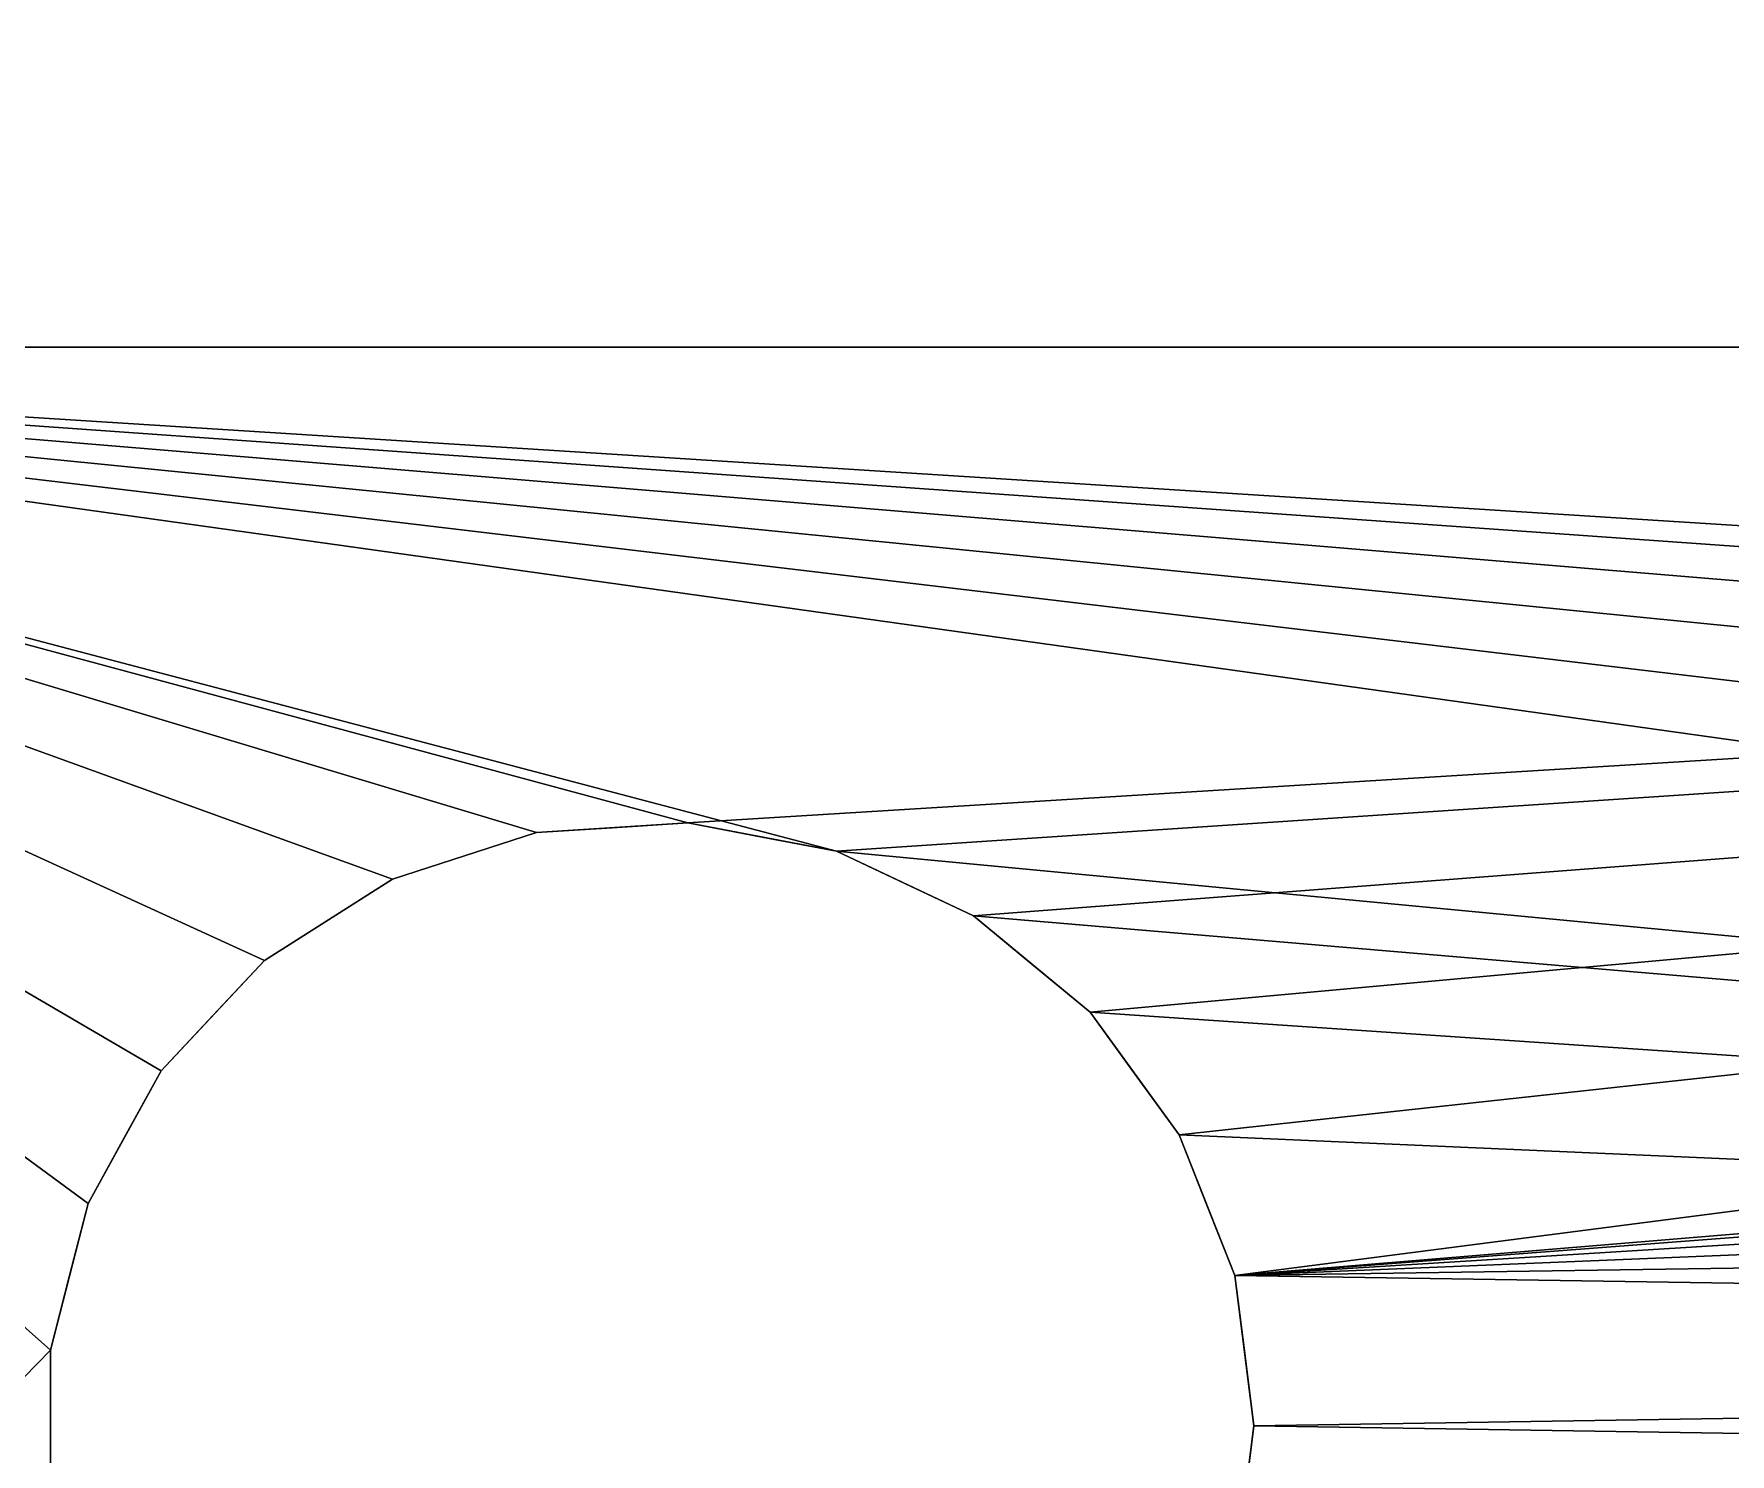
# Model space of a CAD drawing. Extents: x 15456 to 15896, y 31091 to 32891.
# Drawn here: x 15592.36 to 15631.66, y 31123.7 to 31156.6 of the extents above; entities that cross this region are included whole.
import ezdxf

# ---------------------------------------------------------------- set-up
doc = ezdxf.new("R2010")
doc.units = 0
doc.header["$MEASUREMENT"] = 0
doc.layers.get('0').update_dxf_attribs({"linetype": 'CONTINUOUS'})
doc.layers.add('ARCHITEKTURA_OBECN_', color=7, linetype='CONTINUOUS')

# ---------------------------------------------------------------- blocks, each defined once
blk = doc.blocks.new('*X5')
at = {"layer": 'ARCHITEKTURA_OBECN_', "color": 0, "linetype": 'Continuous'}
mesh = blk.add_polyface(dxfattribs=at)
corners = [(15786.627, 31149.348, 432.056), (15618.895, 31131.093, 432.056), (15616.833, 31133.932, 432.056), (15614.129, 31136.169, 432.056), (15610.953, 31137.663, 432.056), (15607.506, 31138.321, 432.056), (15566.627, 31149.348, 432.056), (15604.004, 31138.1, 432.056), (15600.666, 31137.016, 432.056), (15597.703, 31135.135, 432.056), (15595.301, 31132.577, 432.056), (15593.61, 31129.502, 432.056), (15592.738, 31126.103, 432.056), (15592.738, 31122.594, 432.056), (15566.627, 31099.348, 432.056), (15593.61, 31119.194, 432.056), (15595.301, 31116.119, 432.056), (15597.703, 31113.561, 432.056), (15600.666, 31111.681, 432.056), (15604.004, 31110.596, 432.056), (15607.506, 31110.376, 432.056), (15610.953, 31111.033, 432.056), (15836.627, 31099.348, 432.056), (15614.129, 31112.528, 432.056), (15616.833, 31114.765, 432.056), (15618.895, 31117.604, 432.056), (15620.187, 31120.867, 432.056), (15620.627, 31124.348, 432.056), (15732.777, 31126.103, 432.056), (15732.777, 31122.594, 432.056), (15733.65, 31119.194, 432.056), (15735.341, 31116.119, 432.056), (15737.743, 31113.561, 432.056), (15740.706, 31111.681, 432.056), (15744.044, 31110.596, 432.056), (15747.546, 31110.376, 432.056), (15750.993, 31111.033, 432.056), (15754.169, 31112.528, 432.056), (15758.935, 31131.093, 432.056), (15756.873, 31133.932, 432.056), (15754.169, 31136.169, 432.056), (15750.993, 31137.663, 432.056), (15747.546, 31138.321, 432.056), (15744.044, 31138.1, 432.056), (15620.187, 31127.83, 432.056), (15740.706, 31137.016, 432.056), (15737.743, 31135.135, 432.056), (15735.341, 31132.577, 432.056), (15733.65, 31129.502, 432.056)]
mesh.append_faces([[corners[k] for k in face] for face in [(34, 22, 26), (44, 0, 43)]], dxfattribs={"vtx0": -1, "vtx1": -1, "vtx2": -1, "color": 0})
mesh.append_faces([[corners[k] for k in face] for face in [(0, 1, 2), (5, 6, 0), (13, 14, 6), (27, 28, 29), (28, 27, 44)]], dxfattribs={"vtx0": -1, "vtx2": -1, "color": 0})
mesh.append_faces([[corners[k] for k in face] for face in [(2, 3, 0), (3, 4, 0), (4, 5, 0), (5, 7, 6), (7, 8, 6), (8, 9, 6), (9, 10, 6), (10, 11, 6), (11, 12, 6), (12, 13, 6), (13, 15, 14), (15, 16, 14), (16, 17, 14), (17, 18, 14), (18, 19, 14), (19, 20, 14), (20, 21, 14), (22, 14, 21), (21, 23, 22), (23, 24, 22), (24, 25, 22), (25, 26, 22), (26, 27, 29), (29, 30, 26), (30, 31, 26), (31, 32, 26), (32, 33, 26), (33, 34, 26), (34, 35, 22), (35, 36, 22), (36, 37, 22), (38, 39, 0), (39, 40, 0), (40, 41, 0), (41, 42, 0), (42, 43, 0), (43, 45, 44), (45, 46, 44), (46, 47, 44), (47, 48, 44), (48, 28, 44), (44, 1, 0)]], dxfattribs={"vtx1": -1, "vtx2": -1, "color": 0})
mesh = blk.add_polyface(dxfattribs=at)
corners = [(15808.155, 31124.41, 437.056), (15760.227, 31120.867, 437.056), (15758.935, 31117.604, 437.056), (15808.155, 31125.287, 437.056), (15758.935, 31131.093, 437.056), (15760.227, 31127.83, 437.056), (15747.546, 31110.376, 437.056), (15744.044, 31110.596, 437.056), (15836.627, 31099.348, 437.056), (15618.895, 31117.604, 437.056), (15740.706, 31111.681, 437.056), (15737.743, 31113.561, 437.056), (15735.341, 31116.119, 437.056), (15733.65, 31119.194, 437.056), (15732.777, 31122.594, 437.056), (15616.833, 31114.765, 437.056), (15614.129, 31112.528, 437.056), (15610.953, 31111.033, 437.056), (15607.506, 31110.376, 437.056), (15566.627, 31099.348, 437.056), (15604.004, 31110.596, 437.056), (15600.666, 31111.681, 437.056), (15597.703, 31113.561, 437.056), (15595.301, 31116.119, 437.056), (15593.61, 31119.194, 437.056), (15592.738, 31122.594, 437.056), (15592.738, 31126.103, 437.056), (15566.627, 31149.348, 437.056), (15593.61, 31129.502, 437.056), (15595.301, 31132.577, 437.056), (15597.703, 31135.135, 437.056), (15600.666, 31137.016, 437.056), (15604.004, 31138.1, 437.056), (15607.506, 31138.321, 437.056), (15610.953, 31137.663, 437.056), (15732.777, 31126.103, 437.056), (15614.129, 31136.169, 437.056), (15616.833, 31133.932, 437.056), (15618.895, 31131.093, 437.056), (15620.187, 31127.83, 437.056), (15620.627, 31124.348, 437.056), (15620.187, 31120.867, 437.056), (15733.65, 31129.502, 437.056), (15735.341, 31132.577, 437.056), (15737.743, 31135.135, 437.056), (15740.706, 31137.016, 437.056), (15744.044, 31138.1, 437.056), (15786.627, 31149.348, 437.056), (15747.546, 31138.321, 437.056), (15750.993, 31137.663, 437.056), (15754.169, 31136.169, 437.056), (15756.873, 31133.932, 437.056)]
mesh.append_faces([[corners[k] for k in face] for face in [(9, 8, 7), (35, 27, 34)]], dxfattribs={"vtx0": -1, "vtx1": -1, "vtx2": -1, "color": 0})
mesh.append_faces([[corners[k] for k in face] for face in [(0, 1, 2), (3, 4, 5), (8, 9, 15), (18, 19, 8), (26, 27, 19), (40, 14, 35), (46, 47, 27)]], dxfattribs={"vtx0": -1, "vtx2": -1, "color": 0})
mesh.append_faces([[corners[k] for k in face] for face in [(6, 7, 8), (7, 10, 9), (10, 11, 9), (11, 12, 9), (12, 13, 9), (13, 14, 9), (15, 16, 8), (16, 17, 8), (17, 18, 8), (18, 20, 19), (20, 21, 19), (21, 22, 19), (22, 23, 19), (23, 24, 19), (24, 25, 19), (25, 26, 19), (26, 28, 27), (28, 29, 27), (29, 30, 27), (30, 31, 27), (31, 32, 27), (32, 33, 27), (33, 34, 27), (34, 36, 35), (36, 37, 35), (37, 38, 35), (38, 39, 35), (39, 40, 35), (40, 41, 14), (41, 9, 14), (35, 42, 27), (42, 43, 27), (43, 44, 27), (44, 45, 27), (45, 46, 27), (46, 48, 47), (48, 49, 47), (49, 50, 47), (50, 51, 47), (51, 4, 47)]], dxfattribs={"vtx1": -1, "vtx2": -1, "color": 0})
mesh = blk.add_polyface(dxfattribs=at)
corners = [(15566.627, 31149.348, 432.056), (15566.627, 31149.348, 437.056), (15786.627, 31149.348, 437.056), (15786.627, 31149.348, 432.056)]
mesh.append_faces([[corners[k] for k in face] for face in [(3, 0, 2)]], dxfattribs={"vtx1": -1, "color": 0})
mesh.append_faces([[corners[k] for k in face] for face in [(0, 1, 2)]], dxfattribs={"vtx2": -1, "color": 0})
mesh = blk.add_polyface(dxfattribs=at)
corners = [(15604.004, 31138.1, 432.056), (15604.004, 31138.1, 437.056), (15602.335, 31137.558, 437.056), (15602.335, 31137.558, 432.056), (15600.666, 31137.016, 437.056), (15600.666, 31137.016, 432.056)]
mesh.append_faces([[corners[k] for k in face] for face in [(3, 0, 2), (2, 4, 3)]], dxfattribs={"vtx1": -1, "vtx2": -1, "color": 0})
mesh.append_faces([[corners[k] for k in face] for face in [(0, 1, 2), (4, 5, 3)]], dxfattribs={"vtx2": -1, "color": 0})
mesh = blk.add_polyface(dxfattribs=at)
corners = [(15607.506, 31138.321, 432.056), (15607.506, 31138.321, 437.056), (15605.755, 31138.21, 437.056), (15605.755, 31138.21, 432.056), (15604.004, 31138.1, 437.056), (15604.004, 31138.1, 432.056)]
mesh.append_faces([[corners[k] for k in face] for face in [(3, 0, 2), (2, 4, 3)]], dxfattribs={"vtx1": -1, "vtx2": -1, "color": 0})
mesh.append_faces([[corners[k] for k in face] for face in [(0, 1, 2), (4, 5, 3)]], dxfattribs={"vtx2": -1, "color": 0})
mesh = blk.add_polyface(dxfattribs=at)
corners = [(15610.953, 31137.663, 432.056), (15610.953, 31137.663, 437.056), (15609.23, 31137.992, 437.056), (15609.23, 31137.992, 432.056), (15607.506, 31138.321, 437.056), (15607.506, 31138.321, 432.056)]
mesh.append_faces([[corners[k] for k in face] for face in [(3, 0, 2), (2, 4, 3)]], dxfattribs={"vtx1": -1, "vtx2": -1, "color": 0})
mesh.append_faces([[corners[k] for k in face] for face in [(0, 1, 2), (4, 5, 3)]], dxfattribs={"vtx2": -1, "color": 0})
mesh = blk.add_polyface(dxfattribs=at)
corners = [(15614.129, 31136.169, 432.056), (15614.129, 31136.169, 437.056), (15612.541, 31136.916, 437.056), (15612.541, 31136.916, 432.056), (15610.953, 31137.663, 437.056), (15610.953, 31137.663, 432.056)]
mesh.append_faces([[corners[k] for k in face] for face in [(3, 0, 2), (2, 4, 3)]], dxfattribs={"vtx1": -1, "vtx2": -1, "color": 0})
mesh.append_faces([[corners[k] for k in face] for face in [(0, 1, 2), (4, 5, 3)]], dxfattribs={"vtx2": -1, "color": 0})
mesh = blk.add_polyface(dxfattribs=at)
corners = [(15600.666, 31137.016, 432.056), (15600.666, 31137.016, 437.056), (15599.185, 31136.076, 437.056), (15599.185, 31136.076, 432.056), (15597.703, 31135.135, 437.056), (15597.703, 31135.135, 432.056)]
mesh.append_faces([[corners[k] for k in face] for face in [(3, 0, 2), (2, 4, 3)]], dxfattribs={"vtx1": -1, "vtx2": -1, "color": 0})
mesh.append_faces([[corners[k] for k in face] for face in [(0, 1, 2), (4, 5, 3)]], dxfattribs={"vtx2": -1, "color": 0})
mesh = blk.add_polyface(dxfattribs=at)
corners = [(15616.833, 31133.932, 432.056), (15616.833, 31133.932, 437.056), (15615.481, 31135.05, 437.056), (15615.481, 31135.05, 432.056), (15614.129, 31136.169, 437.056), (15614.129, 31136.169, 432.056)]
mesh.append_faces([[corners[k] for k in face] for face in [(3, 0, 2), (2, 4, 3)]], dxfattribs={"vtx1": -1, "vtx2": -1, "color": 0})
mesh.append_faces([[corners[k] for k in face] for face in [(0, 1, 2), (4, 5, 3)]], dxfattribs={"vtx2": -1, "color": 0})
mesh = blk.add_polyface(dxfattribs=at)
corners = [(15597.703, 31135.135, 432.056), (15597.703, 31135.135, 437.056), (15596.502, 31133.856, 437.056), (15596.502, 31133.856, 432.056), (15595.301, 31132.577, 437.056), (15595.301, 31132.577, 432.056)]
mesh.append_faces([[corners[k] for k in face] for face in [(3, 0, 2), (2, 4, 3)]], dxfattribs={"vtx1": -1, "vtx2": -1, "color": 0})
mesh.append_faces([[corners[k] for k in face] for face in [(0, 1, 2), (4, 5, 3)]], dxfattribs={"vtx2": -1, "color": 0})
mesh = blk.add_polyface(dxfattribs=at)
corners = [(15618.895, 31131.093, 432.056), (15618.895, 31131.093, 437.056), (15617.864, 31132.512, 437.056), (15617.864, 31132.512, 432.056), (15616.833, 31133.932, 437.056), (15616.833, 31133.932, 432.056)]
mesh.append_faces([[corners[k] for k in face] for face in [(3, 0, 2), (2, 4, 3)]], dxfattribs={"vtx1": -1, "vtx2": -1, "color": 0})
mesh.append_faces([[corners[k] for k in face] for face in [(0, 1, 2), (4, 5, 3)]], dxfattribs={"vtx2": -1, "color": 0})
mesh = blk.add_polyface(dxfattribs=at)
corners = [(15595.301, 31132.577, 432.056), (15595.301, 31132.577, 437.056), (15594.456, 31131.04, 437.056), (15594.456, 31131.04, 432.056), (15593.61, 31129.502, 437.056), (15593.61, 31129.502, 432.056)]
mesh.append_faces([[corners[k] for k in face] for face in [(3, 0, 2), (2, 4, 3)]], dxfattribs={"vtx1": -1, "vtx2": -1, "color": 0})
mesh.append_faces([[corners[k] for k in face] for face in [(0, 1, 2), (4, 5, 3)]], dxfattribs={"vtx2": -1, "color": 0})
mesh = blk.add_polyface(dxfattribs=at)
corners = [(15620.187, 31127.83, 432.056), (15620.187, 31127.83, 437.056), (15619.541, 31129.461, 437.056), (15619.541, 31129.461, 432.056), (15618.895, 31131.093, 437.056), (15618.895, 31131.093, 432.056)]
mesh.append_faces([[corners[k] for k in face] for face in [(3, 0, 2), (2, 4, 3)]], dxfattribs={"vtx1": -1, "vtx2": -1, "color": 0})
mesh.append_faces([[corners[k] for k in face] for face in [(0, 1, 2), (4, 5, 3)]], dxfattribs={"vtx2": -1, "color": 0})
mesh = blk.add_polyface(dxfattribs=at)
corners = [(15593.61, 31129.502, 432.056), (15593.61, 31129.502, 437.056), (15593.174, 31127.802, 437.056), (15593.174, 31127.802, 432.056), (15592.738, 31126.103, 437.056), (15592.738, 31126.103, 432.056)]
mesh.append_faces([[corners[k] for k in face] for face in [(3, 0, 2), (2, 4, 3)]], dxfattribs={"vtx1": -1, "vtx2": -1, "color": 0})
mesh.append_faces([[corners[k] for k in face] for face in [(0, 1, 2), (4, 5, 3)]], dxfattribs={"vtx2": -1, "color": 0})
mesh = blk.add_polyface(dxfattribs=at)
corners = [(15620.627, 31124.348, 432.056), (15620.627, 31124.348, 437.056), (15620.407, 31126.089, 437.056), (15620.407, 31126.089, 432.056), (15620.187, 31127.83, 437.056), (15620.187, 31127.83, 432.056)]
mesh.append_faces([[corners[k] for k in face] for face in [(3, 0, 2), (2, 4, 3)]], dxfattribs={"vtx1": -1, "vtx2": -1, "color": 0})
mesh.append_faces([[corners[k] for k in face] for face in [(0, 1, 2), (4, 5, 3)]], dxfattribs={"vtx2": -1, "color": 0})
mesh = blk.add_polyface(dxfattribs=at)
corners = [(15592.738, 31126.103, 432.056), (15592.738, 31126.103, 437.056), (15592.738, 31124.348, 437.056), (15592.738, 31124.348, 432.056), (15592.738, 31122.594, 437.056), (15592.738, 31122.594, 432.056)]
mesh.append_faces([[corners[k] for k in face] for face in [(3, 0, 2), (2, 4, 3)]], dxfattribs={"vtx1": -1, "vtx2": -1, "color": 0})
mesh.append_faces([[corners[k] for k in face] for face in [(0, 1, 2), (4, 5, 3)]], dxfattribs={"vtx2": -1, "color": 0})
mesh = blk.add_polyface(dxfattribs=at)
corners = [(15620.187, 31120.867, 432.056), (15620.187, 31120.867, 437.056), (15620.407, 31122.607, 437.056), (15620.407, 31122.607, 432.056), (15620.627, 31124.348, 437.056), (15620.627, 31124.348, 432.056)]
mesh.append_faces([[corners[k] for k in face] for face in [(3, 0, 2), (2, 4, 3)]], dxfattribs={"vtx1": -1, "vtx2": -1, "color": 0})
mesh.append_faces([[corners[k] for k in face] for face in [(0, 1, 2), (4, 5, 3)]], dxfattribs={"vtx2": -1, "color": 0})
blk = doc.blocks.new('*X7')
at = {"layer": 'ARCHITEKTURA_OBECN_', "color": 25, "linetype": 'Continuous'}
mesh = blk.add_polyface(dxfattribs=at)
corners = [(15456.474, 31221.848, 437.056), (15896.474, 31221.848, 437.056), (15896.474, 31104.848, 437.056), (15456.474, 31104.848, 437.056)]
mesh.append_faces([[corners[k] for k in face] for face in [(3, 0, 2)]], dxfattribs={"vtx1": -1, "color": 25})
mesh.append_faces([[corners[k] for k in face] for face in [(0, 1, 2)]], dxfattribs={"vtx2": -1, "color": 25})
mesh = blk.add_polyface(dxfattribs=at)
corners = [(15458.474, 31221.848, 458.056), (15458.474, 31104.848, 458.056), (15894.474, 31104.848, 458.056), (15894.474, 31221.848, 458.056)]
mesh.append_faces([[corners[k] for k in face] for face in [(3, 0, 2)]], dxfattribs={"vtx1": -1, "color": 25})
mesh.append_faces([[corners[k] for k in face] for face in [(0, 1, 2)]], dxfattribs={"vtx2": -1, "color": 25})

msp = doc.modelspace()

# ---------------------------------------------------------------- block references
at = {"linetype": 'Continuous'}
for name in ['*X5', '*X7']:
    msp.add_blockref(name, (0, 0), dxfattribs=at)

doc.saveas('drawing.dxf')
